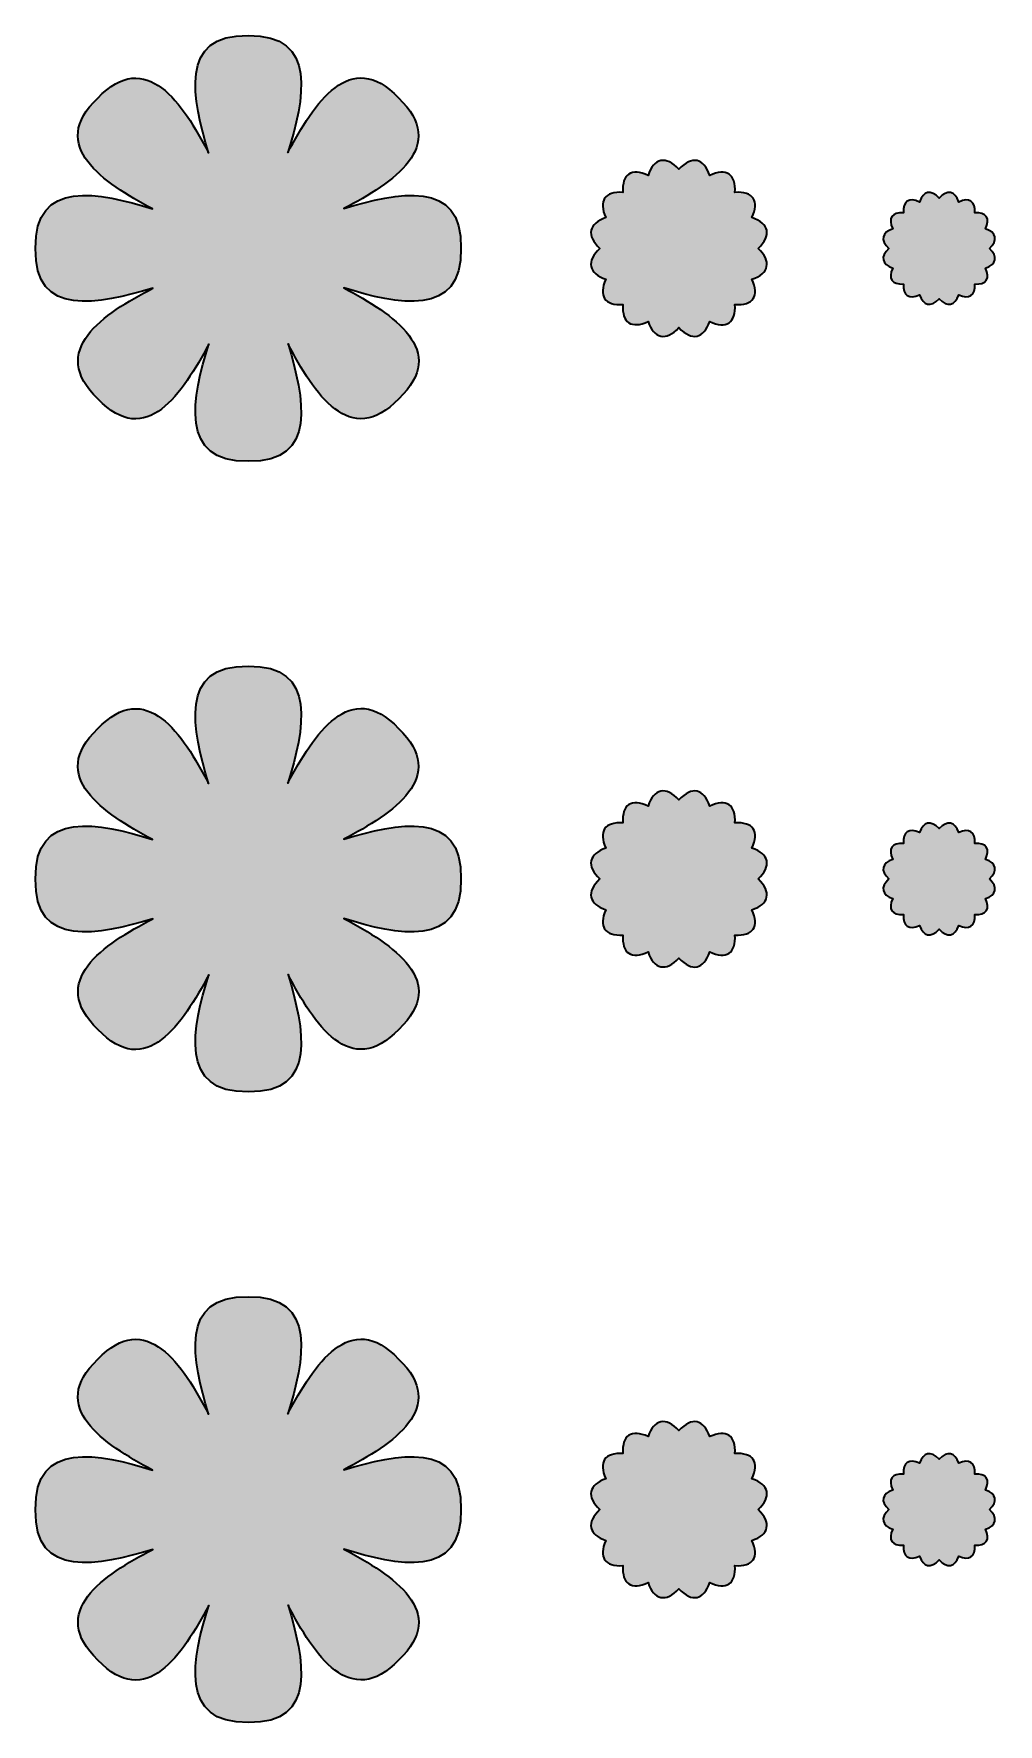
# Model space of a CAD drawing. Header units: inches. Extents: x -3.5 to 26.9, y -12.5 to 13.2.
# Drawn here: x 0.02 to 2.93, y -12.53 to -7.44 of the extents above; entities that cross this region are included whole.
import ezdxf

# ---------------------------------------------------------------- set-up
doc = ezdxf.new("R2010")
doc.units = ezdxf.units.IN
doc.header["$MEASUREMENT"] = 0
doc.layers.add('Bouquet Lantern - Floral Panels', color=7, linetype='Continuous', lineweight=0)

msp = doc.modelspace()

# ---------------------------------------------------------------- hatches: boundary and pattern name
at = {"layer": 'Bouquet Lantern - Floral Panels', "true_color": 0xf9e547, "transparency": 33554687}
h = msp.add_hatch(color=41, dxfattribs=at)
h.dxf.hatch_style = 2
edge = h.paths.add_edge_path()
edge.add_spline(control_points=[(1.308, -8.0824), (1.3135, -7.8716), (1.1164, -7.9148), (0.955, -7.9627), (1.1036, -7.8856), (1.2727, -7.7747), (1.12, -7.6293), (0.9749, -7.4762), (0.866, -7.6461), (0.7859, -7.7943), (0.8364, -7.6347), (0.8775, -7.4368), (0.6667, -7.4419), (0.4559, -7.4363), (0.4991, -7.6334), (0.547, -7.7948), (0.4699, -7.6462), (0.3589, -7.4772), (0.2135, -7.6298), (0.0605, -7.7749), (0.2303, -7.8838), (0.3785, -7.964), (0.2189, -7.9134), (0.021, -7.8723), (0.0261, -8.0831), (0.0206, -8.294), (0.2177, -8.2508), (0.3791, -8.2029), (0.2305, -8.2799), (0.0614, -8.3909), (0.2141, -8.5363), (0.3592, -8.6894), (0.4681, -8.5195), (0.5482, -8.3713), (0.4977, -8.5309), (0.4566, -8.7288), (0.6674, -8.7237), (0.8782, -8.7293), (0.835, -8.5322), (0.7871, -8.3708), (0.8642, -8.5194), (0.9752, -8.6884), (1.1206, -8.5358), (1.2736, -8.3906), (1.1038, -8.2818), (0.9556, -8.2016), (1.1152, -8.2522), (1.3131, -8.2933), (1.308, -8.0824)], knot_values=[0, 0, 0, 0, 1, 1, 1, 2, 2, 2, 3, 3, 3, 4, 4, 4, 5, 5, 5, 6, 6, 6, 7, 7, 7, 8, 8, 8, 9, 9, 9, 10, 10, 10, 11, 11, 11, 12, 12, 12, 13, 13, 13, 14, 14, 14, 15, 15, 15, 16, 16, 16, 16], degree=3, periodic=0)
at = {"layer": 'Bouquet Lantern - Floral Panels', "true_color": 0xffa900, "transparency": 33554687}
h = msp.add_hatch(color=40, dxfattribs=at)
h.dxf.hatch_style = 2
edge = h.paths.add_edge_path()
edge.add_spline(control_points=[(2.2037, -8.0829), (2.2452, -8.1216), (2.2373, -8.1584), (2.185, -8.1758), (2.209, -8.2255), (2.1886, -8.2556), (2.1339, -8.2516), (2.1379, -8.3063), (2.1076, -8.3269), (2.058, -8.3027), (2.0407, -8.3552), (2.0039, -8.363), (1.9651, -8.3215), (1.9264, -8.363), (1.8895, -8.3551), (1.8722, -8.3027), (1.8225, -8.3268), (1.7923, -8.3063), (1.7964, -8.2516), (1.7416, -8.2556), (1.7211, -8.2254), (1.7452, -8.1758), (1.6927, -8.1584), (1.685, -8.1216), (1.7265, -8.0829), (1.685, -8.0441), (1.6929, -8.0073), (1.7452, -7.9899), (1.7212, -7.9402), (1.7416, -7.9101), (1.7964, -7.9141), (1.7923, -7.8594), (1.8226, -7.8388), (1.8722, -7.863), (1.8895, -7.8105), (1.9264, -7.8027), (1.9651, -7.8443), (2.0039, -7.8027), (2.0407, -7.8106), (2.058, -7.863), (2.1077, -7.839), (2.1379, -7.8594), (2.1339, -7.9141), (2.1886, -7.9101), (2.2091, -7.9404), (2.185, -7.9899), (2.2375, -8.0073), (2.2452, -8.0441), (2.2037, -8.0829)], knot_values=[0, 0, 0, 0, 1, 1, 1, 2, 2, 2, 3, 3, 3, 4, 4, 4, 5, 5, 5, 6, 6, 6, 7, 7, 7, 8, 8, 8, 9, 9, 9, 10, 10, 10, 11, 11, 11, 12, 12, 12, 13, 13, 13, 14, 14, 14, 15, 15, 15, 16, 16, 16, 16], degree=3, periodic=0)
at = {"layer": 'Bouquet Lantern - Floral Panels', "true_color": 0xffc907, "transparency": 33554687}
h = msp.add_hatch(color=40, dxfattribs=at)
h.dxf.hatch_style = 2
edge = h.paths.add_edge_path()
edge.add_spline(control_points=[(2.9011, -8.0829), (2.9275, -8.1074), (2.9225, -8.1309), (2.8891, -8.1419), (2.9044, -8.1734), (2.8914, -8.1927), (2.8566, -8.1901), (2.8591, -8.2248), (2.84, -8.2379), (2.8084, -8.2226), (2.7975, -8.2559), (2.774, -8.2609), (2.7494, -8.2345), (2.7248, -8.2609), (2.7014, -8.2559), (2.6904, -8.2226), (2.6589, -8.2379), (2.6396, -8.2248), (2.6422, -8.1901), (2.6075, -8.1926), (2.5944, -8.1734), (2.6097, -8.1419), (2.5764, -8.1309), (2.5714, -8.1074), (2.5977, -8.0829), (2.5714, -8.0583), (2.5764, -8.0348), (2.6097, -8.0238), (2.5944, -7.9923), (2.6075, -7.973), (2.6422, -7.9756), (2.6397, -7.9409), (2.6589, -7.9279), (2.6904, -7.9431), (2.7014, -7.9098), (2.7248, -7.9048), (2.7494, -7.9312), (2.774, -7.9048), (2.7975, -7.9098), (2.8084, -7.9431), (2.84, -7.9279), (2.8593, -7.9409), (2.8566, -7.9756), (2.8914, -7.9731), (2.9044, -7.9923), (2.8891, -8.0238), (2.9225, -8.0348), (2.9275, -8.0583), (2.9011, -8.0829)], knot_values=[0, 0, 0, 0, 1, 1, 1, 2, 2, 2, 3, 3, 3, 4, 4, 4, 5, 5, 5, 6, 6, 6, 7, 7, 7, 8, 8, 8, 9, 9, 9, 10, 10, 10, 11, 11, 11, 12, 12, 12, 13, 13, 13, 14, 14, 14, 15, 15, 15, 16, 16, 16, 16], degree=3, periodic=0)
at = {"layer": 'Bouquet Lantern - Floral Panels', "true_color": 0xf9e547, "transparency": 33554687}
h = msp.add_hatch(color=41, dxfattribs=at)
h.dxf.hatch_style = 2
edge = h.paths.add_edge_path()
edge.add_spline(control_points=[(1.308, -9.9822), (1.3135, -9.7714), (1.1164, -9.8146), (0.955, -9.8625), (1.1036, -9.7854), (1.2727, -9.6745), (1.12, -9.529), (0.9749, -9.376), (0.866, -9.5459), (0.7859, -9.694), (0.8364, -9.5345), (0.8775, -9.3365), (0.6667, -9.3417), (0.4559, -9.3361), (0.4991, -9.5332), (0.547, -9.6946), (0.4699, -9.546), (0.3589, -9.377), (0.2135, -9.5296), (0.0605, -9.6747), (0.2303, -9.7836), (0.3785, -9.8638), (0.2189, -9.8132), (0.021, -9.7721), (0.0261, -9.9829), (0.0206, -10.1938), (0.2177, -10.1506), (0.3791, -10.1027), (0.2305, -10.1797), (0.0614, -10.2907), (0.2141, -10.4361), (0.3592, -10.5892), (0.4681, -10.4193), (0.5482, -10.2711), (0.4977, -10.4307), (0.4566, -10.6286), (0.6674, -10.6235), (0.8782, -10.629), (0.835, -10.432), (0.7871, -10.2706), (0.8642, -10.4192), (0.9752, -10.5882), (1.1206, -10.4356), (1.2736, -10.2904), (1.1038, -10.1815), (0.9556, -10.1014), (1.1152, -10.152), (1.3131, -10.1931), (1.308, -9.9822)], knot_values=[0, 0, 0, 0, 1, 1, 1, 2, 2, 2, 3, 3, 3, 4, 4, 4, 5, 5, 5, 6, 6, 6, 7, 7, 7, 8, 8, 8, 9, 9, 9, 10, 10, 10, 11, 11, 11, 12, 12, 12, 13, 13, 13, 14, 14, 14, 15, 15, 15, 16, 16, 16, 16], degree=3, periodic=0)
at = {"layer": 'Bouquet Lantern - Floral Panels', "true_color": 0xffa900, "transparency": 33554687}
h = msp.add_hatch(color=40, dxfattribs=at)
h.dxf.hatch_style = 2
edge = h.paths.add_edge_path()
edge.add_spline(control_points=[(2.2037, -9.9825), (2.2452, -10.0213), (2.2373, -10.0581), (2.185, -10.0754), (2.209, -10.1252), (2.1886, -10.1553), (2.1339, -10.1513), (2.1379, -10.206), (2.1076, -10.2265), (2.058, -10.2024), (2.0407, -10.2549), (2.0039, -10.2627), (1.9651, -10.2211), (1.9264, -10.2627), (1.8895, -10.2547), (1.8722, -10.2024), (1.8225, -10.2264), (1.7923, -10.206), (1.7964, -10.1513), (1.7416, -10.1553), (1.7211, -10.125), (1.7452, -10.0754), (1.6927, -10.0581), (1.685, -10.0213), (1.7265, -9.9825), (1.685, -9.9438), (1.6929, -9.907), (1.7452, -9.8896), (1.7212, -9.8399), (1.7416, -9.8097), (1.7964, -9.8138), (1.7923, -9.759), (1.8226, -9.7385), (1.8722, -9.7627), (1.8895, -9.7102), (1.9264, -9.7024), (1.9651, -9.7439), (2.0039, -9.7024), (2.0407, -9.7103), (2.058, -9.7627), (2.1077, -9.7386), (2.1379, -9.759), (2.1339, -9.8138), (2.1886, -9.8097), (2.2091, -9.84), (2.185, -9.8896), (2.2375, -9.907), (2.2452, -9.9438), (2.2037, -9.9825)], knot_values=[0, 0, 0, 0, 1, 1, 1, 2, 2, 2, 3, 3, 3, 4, 4, 4, 5, 5, 5, 6, 6, 6, 7, 7, 7, 8, 8, 8, 9, 9, 9, 10, 10, 10, 11, 11, 11, 12, 12, 12, 13, 13, 13, 14, 14, 14, 15, 15, 15, 16, 16, 16, 16], degree=3, periodic=0)
at = {"layer": 'Bouquet Lantern - Floral Panels', "true_color": 0xffc907, "transparency": 33554687}
h = msp.add_hatch(color=40, dxfattribs=at)
h.dxf.hatch_style = 2
edge = h.paths.add_edge_path()
edge.add_spline(control_points=[(2.9011, -9.9825), (2.9275, -10.0071), (2.9225, -10.0306), (2.8891, -10.0415), (2.9044, -10.0731), (2.8914, -10.0924), (2.8566, -10.0897), (2.8591, -10.1245), (2.84, -10.1375), (2.8084, -10.1222), (2.7975, -10.1556), (2.774, -10.1606), (2.7494, -10.1342), (2.7248, -10.1606), (2.7014, -10.1556), (2.6904, -10.1222), (2.6589, -10.1375), (2.6396, -10.1245), (2.6422, -10.0897), (2.6075, -10.0922), (2.5944, -10.0731), (2.6097, -10.0415), (2.5764, -10.0306), (2.5714, -10.0071), (2.5977, -9.9825), (2.5714, -9.9579), (2.5764, -9.9345), (2.6097, -9.9235), (2.5944, -9.892), (2.6075, -9.8727), (2.6422, -9.8753), (2.6397, -9.8406), (2.6589, -9.8275), (2.6904, -9.8428), (2.7014, -9.8095), (2.7248, -9.8045), (2.7494, -9.8309), (2.774, -9.8045), (2.7975, -9.8095), (2.8084, -9.8428), (2.84, -9.8275), (2.8593, -9.8406), (2.8566, -9.8753), (2.8914, -9.8728), (2.9044, -9.892), (2.8891, -9.9235), (2.9225, -9.9345), (2.9275, -9.9579), (2.9011, -9.9825)], knot_values=[0, 0, 0, 0, 1, 1, 1, 2, 2, 2, 3, 3, 3, 4, 4, 4, 5, 5, 5, 6, 6, 6, 7, 7, 7, 8, 8, 8, 9, 9, 9, 10, 10, 10, 11, 11, 11, 12, 12, 12, 13, 13, 13, 14, 14, 14, 15, 15, 15, 16, 16, 16, 16], degree=3, periodic=0)
at = {"layer": 'Bouquet Lantern - Floral Panels', "true_color": 0xf9e547, "transparency": 33554687}
h = msp.add_hatch(color=41, dxfattribs=at)
h.dxf.hatch_style = 2
edge = h.paths.add_edge_path()
edge.add_spline(control_points=[(1.308, -11.882), (1.3135, -11.6712), (1.1164, -11.7144), (0.955, -11.7623), (1.1036, -11.6852), (1.2727, -11.5743), (1.12, -11.4288), (0.9749, -11.2758), (0.866, -11.4456), (0.7859, -11.5938), (0.8364, -11.4343), (0.8775, -11.2363), (0.6667, -11.2415), (0.4559, -11.2359), (0.4991, -11.433), (0.547, -11.5944), (0.4699, -11.4458), (0.3589, -11.2768), (0.2135, -11.4294), (0.0605, -11.5745), (0.2303, -11.6834), (0.3785, -11.7636), (0.2189, -11.713), (0.021, -11.6719), (0.0261, -11.8827), (0.0206, -12.0936), (0.2177, -12.0504), (0.3791, -12.0024), (0.2305, -12.0795), (0.0614, -12.1905), (0.2141, -12.3359), (0.3592, -12.489), (0.4681, -12.3191), (0.5482, -12.1709), (0.4977, -12.3305), (0.4566, -12.5284), (0.6674, -12.5233), (0.8782, -12.5288), (0.835, -12.3318), (0.7871, -12.1704), (0.8642, -12.319), (0.9752, -12.488), (1.1206, -12.3354), (1.2736, -12.1902), (1.1038, -12.0813), (0.9556, -12.0012), (1.1152, -12.0518), (1.3131, -12.0929), (1.308, -11.882)], knot_values=[0, 0, 0, 0, 1, 1, 1, 2, 2, 2, 3, 3, 3, 4, 4, 4, 5, 5, 5, 6, 6, 6, 7, 7, 7, 8, 8, 8, 9, 9, 9, 10, 10, 10, 11, 11, 11, 12, 12, 12, 13, 13, 13, 14, 14, 14, 15, 15, 15, 16, 16, 16, 16], degree=3, periodic=0)
at = {"layer": 'Bouquet Lantern - Floral Panels', "true_color": 0xffa900, "transparency": 33554687}
h = msp.add_hatch(color=40, dxfattribs=at)
h.dxf.hatch_style = 2
edge = h.paths.add_edge_path()
edge.add_spline(control_points=[(2.2037, -11.8824), (2.2452, -11.9212), (2.2373, -11.958), (2.185, -11.9754), (2.209, -12.0251), (2.1886, -12.0552), (2.1339, -12.0512), (2.1379, -12.1059), (2.1076, -12.1265), (2.058, -12.1023), (2.0407, -12.1548), (2.0039, -12.1626), (1.9651, -12.1211), (1.9264, -12.1626), (1.8895, -12.1547), (1.8722, -12.1023), (1.8225, -12.1263), (1.7923, -12.1059), (1.7964, -12.0512), (1.7416, -12.0552), (1.7211, -12.0249), (1.7452, -11.9754), (1.6927, -11.958), (1.685, -11.9212), (1.7265, -11.8824), (1.685, -11.8437), (1.6929, -11.8069), (1.7452, -11.7895), (1.7212, -11.7398), (1.7416, -11.7097), (1.7964, -11.7137), (1.7923, -11.659), (1.8226, -11.6384), (1.8722, -11.6626), (1.8895, -11.6101), (1.9264, -11.6023), (1.9651, -11.6438), (2.0039, -11.6023), (2.0407, -11.6102), (2.058, -11.6626), (2.1077, -11.6386), (2.1379, -11.659), (2.1339, -11.7137), (2.1886, -11.7097), (2.2091, -11.7399), (2.185, -11.7895), (2.2375, -11.8069), (2.2452, -11.8437), (2.2037, -11.8824)], knot_values=[0, 0, 0, 0, 1, 1, 1, 2, 2, 2, 3, 3, 3, 4, 4, 4, 5, 5, 5, 6, 6, 6, 7, 7, 7, 8, 8, 8, 9, 9, 9, 10, 10, 10, 11, 11, 11, 12, 12, 12, 13, 13, 13, 14, 14, 14, 15, 15, 15, 16, 16, 16, 16], degree=3, periodic=0)
at = {"layer": 'Bouquet Lantern - Floral Panels', "true_color": 0xffc907, "transparency": 33554687}
h = msp.add_hatch(color=40, dxfattribs=at)
h.dxf.hatch_style = 2
edge = h.paths.add_edge_path()
edge.add_spline(control_points=[(2.9011, -11.8824), (2.9275, -11.907), (2.9225, -11.9305), (2.8891, -11.9415), (2.9044, -11.973), (2.8914, -11.9923), (2.8566, -11.9897), (2.8591, -12.0244), (2.84, -12.0374), (2.8084, -12.0222), (2.7975, -12.0555), (2.774, -12.0605), (2.7494, -12.0341), (2.7248, -12.0605), (2.7014, -12.0555), (2.6904, -12.0222), (2.6589, -12.0374), (2.6396, -12.0244), (2.6422, -11.9897), (2.6075, -11.9922), (2.5944, -11.973), (2.6097, -11.9415), (2.5764, -11.9305), (2.5714, -11.907), (2.5977, -11.8824), (2.5714, -11.8579), (2.5764, -11.8344), (2.6097, -11.8234), (2.5944, -11.7919), (2.6075, -11.7726), (2.6422, -11.7752), (2.6397, -11.7405), (2.6589, -11.7274), (2.6904, -11.7427), (2.7014, -11.7094), (2.7248, -11.7044), (2.7494, -11.7308), (2.774, -11.7044), (2.7975, -11.7094), (2.8084, -11.7427), (2.84, -11.7274), (2.8593, -11.7405), (2.8566, -11.7752), (2.8914, -11.7727), (2.9044, -11.7919), (2.8891, -11.8234), (2.9225, -11.8344), (2.9275, -11.8579), (2.9011, -11.8824)], knot_values=[0, 0, 0, 0, 1, 1, 1, 2, 2, 2, 3, 3, 3, 4, 4, 4, 5, 5, 5, 6, 6, 6, 7, 7, 7, 8, 8, 8, 9, 9, 9, 10, 10, 10, 11, 11, 11, 12, 12, 12, 13, 13, 13, 14, 14, 14, 15, 15, 15, 16, 16, 16, 16], degree=3, periodic=0)

# ---------------------------------------------------------------- linework, layer by layer
at = {"layer": 'Bouquet Lantern - Floral Panels', "color": 250, "lineweight": 35, "true_color": 0x231f20}
for points in [[(1.308, -8.0824), (1.3135, -7.8716), (1.1164, -7.9148), (0.955, -7.9627), (1.1036, -7.8856), (1.2727, -7.7747), (1.12, -7.6293), (0.9749, -7.4762), (0.866, -7.6461), (0.7859, -7.7943), (0.8364, -7.6347), (0.8775, -7.4368), (0.6667, -7.4419), (0.4559, -7.4363), (0.4991, -7.6334), (0.547, -7.7948), (0.4699, -7.6462), (0.3589, -7.4772), (0.2135, -7.6298), (0.0605, -7.7749), (0.2303, -7.8838), (0.3785, -7.964), (0.2189, -7.9134), (0.021, -7.8723), (0.0261, -8.0831), (0.0206, -8.294), (0.2177, -8.2508), (0.3791, -8.2029), (0.2305, -8.2799), (0.0614, -8.3909), (0.2141, -8.5363), (0.3592, -8.6894), (0.4681, -8.5195), (0.5482, -8.3713), (0.4977, -8.5309), (0.4566, -8.7288), (0.6674, -8.7237), (0.8782, -8.7293), (0.835, -8.5322), (0.7871, -8.3708), (0.8642, -8.5194), (0.9752, -8.6884), (1.1206, -8.5358), (1.2736, -8.3906), (1.1038, -8.2818), (0.9556, -8.2016), (1.1152, -8.2522), (1.3131, -8.2933), (1.308, -8.0824)], [(2.2037, -8.0829), (2.2452, -8.1216), (2.2373, -8.1584), (2.185, -8.1758), (2.209, -8.2255), (2.1886, -8.2556), (2.1339, -8.2516), (2.1379, -8.3063), (2.1076, -8.3269), (2.058, -8.3027), (2.0407, -8.3552), (2.0039, -8.363), (1.9651, -8.3215), (1.9264, -8.363), (1.8895, -8.3551), (1.8722, -8.3027), (1.8225, -8.3268), (1.7923, -8.3063), (1.7964, -8.2516), (1.7416, -8.2556), (1.7211, -8.2254), (1.7452, -8.1758), (1.6927, -8.1584), (1.685, -8.1216), (1.7265, -8.0829), (1.685, -8.0441), (1.6929, -8.0073), (1.7452, -7.9899), (1.7212, -7.9402), (1.7416, -7.9101), (1.7964, -7.9141), (1.7923, -7.8594), (1.8226, -7.8388), (1.8722, -7.863), (1.8895, -7.8105), (1.9264, -7.8027), (1.9651, -7.8443), (2.0039, -7.8027), (2.0407, -7.8106), (2.058, -7.863), (2.1077, -7.839), (2.1379, -7.8594), (2.1339, -7.9141), (2.1886, -7.9101), (2.2091, -7.9404), (2.185, -7.9899), (2.2375, -8.0073), (2.2452, -8.0441), (2.2037, -8.0829)], [(2.9011, -8.0829), (2.9275, -8.1074), (2.9225, -8.1309), (2.8891, -8.1419), (2.9044, -8.1734), (2.8914, -8.1927), (2.8566, -8.1901), (2.8591, -8.2248), (2.84, -8.2379), (2.8084, -8.2226), (2.7975, -8.2559), (2.774, -8.2609), (2.7494, -8.2345), (2.7248, -8.2609), (2.7014, -8.2559), (2.6904, -8.2226), (2.6589, -8.2379), (2.6396, -8.2248), (2.6422, -8.1901), (2.6075, -8.1926), (2.5944, -8.1734), (2.6097, -8.1419), (2.5764, -8.1309), (2.5714, -8.1074), (2.5977, -8.0829), (2.5714, -8.0583), (2.5764, -8.0348), (2.6097, -8.0238), (2.5944, -7.9923), (2.6075, -7.973), (2.6422, -7.9756), (2.6397, -7.9409), (2.6589, -7.9279), (2.6904, -7.9431), (2.7014, -7.9098), (2.7248, -7.9048), (2.7494, -7.9312), (2.774, -7.9048), (2.7975, -7.9098), (2.8084, -7.9431), (2.84, -7.9279), (2.8593, -7.9409), (2.8566, -7.9756), (2.8914, -7.9731), (2.9044, -7.9923), (2.8891, -8.0238), (2.9225, -8.0348), (2.9275, -8.0583), (2.9011, -8.0829)], [(1.308, -9.9822), (1.3135, -9.7714), (1.1164, -9.8146), (0.955, -9.8625), (1.1036, -9.7854), (1.2727, -9.6745), (1.12, -9.529), (0.9749, -9.376), (0.866, -9.5459), (0.7859, -9.694), (0.8364, -9.5345), (0.8775, -9.3365), (0.6667, -9.3417), (0.4559, -9.3361), (0.4991, -9.5332), (0.547, -9.6946), (0.4699, -9.546), (0.3589, -9.377), (0.2135, -9.5296), (0.0605, -9.6747), (0.2303, -9.7836), (0.3785, -9.8638), (0.2189, -9.8132), (0.021, -9.7721), (0.0261, -9.9829), (0.0206, -10.1938), (0.2177, -10.1506), (0.3791, -10.1027), (0.2305, -10.1797), (0.0614, -10.2907), (0.2141, -10.4361), (0.3592, -10.5892), (0.4681, -10.4193), (0.5482, -10.2711), (0.4977, -10.4307), (0.4566, -10.6286), (0.6674, -10.6235), (0.8782, -10.629), (0.835, -10.432), (0.7871, -10.2706), (0.8642, -10.4192), (0.9752, -10.5882), (1.1206, -10.4356), (1.2736, -10.2904), (1.1038, -10.1815), (0.9556, -10.1014), (1.1152, -10.152), (1.3131, -10.1931), (1.308, -9.9822)], [(2.2037, -9.9825), (2.2452, -10.0213), (2.2373, -10.0581), (2.185, -10.0754), (2.209, -10.1252), (2.1886, -10.1553), (2.1339, -10.1513), (2.1379, -10.206), (2.1076, -10.2265), (2.058, -10.2024), (2.0407, -10.2549), (2.0039, -10.2627), (1.9651, -10.2211), (1.9264, -10.2627), (1.8895, -10.2547), (1.8722, -10.2024), (1.8225, -10.2264), (1.7923, -10.206), (1.7964, -10.1513), (1.7416, -10.1553), (1.7211, -10.125), (1.7452, -10.0754), (1.6927, -10.0581), (1.685, -10.0213), (1.7265, -9.9825), (1.685, -9.9438), (1.6929, -9.907), (1.7452, -9.8896), (1.7212, -9.8399), (1.7416, -9.8097), (1.7964, -9.8138), (1.7923, -9.759), (1.8226, -9.7385), (1.8722, -9.7627), (1.8895, -9.7102), (1.9264, -9.7024), (1.9651, -9.7439), (2.0039, -9.7024), (2.0407, -9.7103), (2.058, -9.7627), (2.1077, -9.7386), (2.1379, -9.759), (2.1339, -9.8138), (2.1886, -9.8097), (2.2091, -9.84), (2.185, -9.8896), (2.2375, -9.907), (2.2452, -9.9438), (2.2037, -9.9825)], [(2.9011, -9.9825), (2.9275, -10.0071), (2.9225, -10.0306), (2.8891, -10.0415), (2.9044, -10.0731), (2.8914, -10.0924), (2.8566, -10.0897), (2.8591, -10.1245), (2.84, -10.1375), (2.8084, -10.1222), (2.7975, -10.1556), (2.774, -10.1606), (2.7494, -10.1342), (2.7248, -10.1606), (2.7014, -10.1556), (2.6904, -10.1222), (2.6589, -10.1375), (2.6396, -10.1245), (2.6422, -10.0897), (2.6075, -10.0922), (2.5944, -10.0731), (2.6097, -10.0415), (2.5764, -10.0306), (2.5714, -10.0071), (2.5977, -9.9825), (2.5714, -9.9579), (2.5764, -9.9345), (2.6097, -9.9235), (2.5944, -9.892), (2.6075, -9.8727), (2.6422, -9.8753), (2.6397, -9.8406), (2.6589, -9.8275), (2.6904, -9.8428), (2.7014, -9.8095), (2.7248, -9.8045), (2.7494, -9.8309), (2.774, -9.8045), (2.7975, -9.8095), (2.8084, -9.8428), (2.84, -9.8275), (2.8593, -9.8406), (2.8566, -9.8753), (2.8914, -9.8728), (2.9044, -9.892), (2.8891, -9.9235), (2.9225, -9.9345), (2.9275, -9.9579), (2.9011, -9.9825)], [(1.308, -11.882), (1.3135, -11.6712), (1.1164, -11.7144), (0.955, -11.7623), (1.1036, -11.6852), (1.2727, -11.5743), (1.12, -11.4288), (0.9749, -11.2758), (0.866, -11.4456), (0.7859, -11.5938), (0.8364, -11.4343), (0.8775, -11.2363), (0.6667, -11.2415), (0.4559, -11.2359), (0.4991, -11.433), (0.547, -11.5944), (0.4699, -11.4458), (0.3589, -11.2768), (0.2135, -11.4294), (0.0605, -11.5745), (0.2303, -11.6834), (0.3785, -11.7636), (0.2189, -11.713), (0.021, -11.6719), (0.0261, -11.8827), (0.0206, -12.0936), (0.2177, -12.0504), (0.3791, -12.0024), (0.2305, -12.0795), (0.0614, -12.1905), (0.2141, -12.3359), (0.3592, -12.489), (0.4681, -12.3191), (0.5482, -12.1709), (0.4977, -12.3305), (0.4566, -12.5284), (0.6674, -12.5233), (0.8782, -12.5288), (0.835, -12.3318), (0.7871, -12.1704), (0.8642, -12.319), (0.9752, -12.488), (1.1206, -12.3354), (1.2736, -12.1902), (1.1038, -12.0813), (0.9556, -12.0012), (1.1152, -12.0518), (1.3131, -12.0929), (1.308, -11.882)], [(2.2037, -11.8824), (2.2452, -11.9212), (2.2373, -11.958), (2.185, -11.9754), (2.209, -12.0251), (2.1886, -12.0552), (2.1339, -12.0512), (2.1379, -12.1059), (2.1076, -12.1265), (2.058, -12.1023), (2.0407, -12.1548), (2.0039, -12.1626), (1.9651, -12.1211), (1.9264, -12.1626), (1.8895, -12.1547), (1.8722, -12.1023), (1.8225, -12.1263), (1.7923, -12.1059), (1.7964, -12.0512), (1.7416, -12.0552), (1.7211, -12.0249), (1.7452, -11.9754), (1.6927, -11.958), (1.685, -11.9212), (1.7265, -11.8824), (1.685, -11.8437), (1.6929, -11.8069), (1.7452, -11.7895), (1.7212, -11.7398), (1.7416, -11.7097), (1.7964, -11.7137), (1.7923, -11.659), (1.8226, -11.6384), (1.8722, -11.6626), (1.8895, -11.6101), (1.9264, -11.6023), (1.9651, -11.6438), (2.0039, -11.6023), (2.0407, -11.6102), (2.058, -11.6626), (2.1077, -11.6386), (2.1379, -11.659), (2.1339, -11.7137), (2.1886, -11.7097), (2.2091, -11.7399), (2.185, -11.7895), (2.2375, -11.8069), (2.2452, -11.8437), (2.2037, -11.8824)], [(2.9011, -11.8824), (2.9275, -11.907), (2.9225, -11.9305), (2.8891, -11.9415), (2.9044, -11.973), (2.8914, -11.9923), (2.8566, -11.9897), (2.8591, -12.0244), (2.84, -12.0374), (2.8084, -12.0222), (2.7975, -12.0555), (2.774, -12.0605), (2.7494, -12.0341), (2.7248, -12.0605), (2.7014, -12.0555), (2.6904, -12.0222), (2.6589, -12.0374), (2.6396, -12.0244), (2.6422, -11.9897), (2.6075, -11.9922), (2.5944, -11.973), (2.6097, -11.9415), (2.5764, -11.9305), (2.5714, -11.907), (2.5977, -11.8824), (2.5714, -11.8579), (2.5764, -11.8344), (2.6097, -11.8234), (2.5944, -11.7919), (2.6075, -11.7726), (2.6422, -11.7752), (2.6397, -11.7405), (2.6589, -11.7274), (2.6904, -11.7427), (2.7014, -11.7094), (2.7248, -11.7044), (2.7494, -11.7308), (2.774, -11.7044), (2.7975, -11.7094), (2.8084, -11.7427), (2.84, -11.7274), (2.8593, -11.7405), (2.8566, -11.7752), (2.8914, -11.7727), (2.9044, -11.7919), (2.8891, -11.8234), (2.9225, -11.8344), (2.9275, -11.8579), (2.9011, -11.8824)]]:
    msp.add_open_spline(points, degree=3, knots=[0, 0, 0, 0, 1, 1, 1, 2, 2, 2, 3, 3, 3, 4, 4, 4, 5, 5, 5, 6, 6, 6, 7, 7, 7, 8, 8, 8, 9, 9, 9, 10, 10, 10, 11, 11, 11, 12, 12, 12, 13, 13, 13, 14, 14, 14, 15, 15, 15, 16, 16, 16, 16], dxfattribs=at)

doc.saveas('drawing.dxf')
